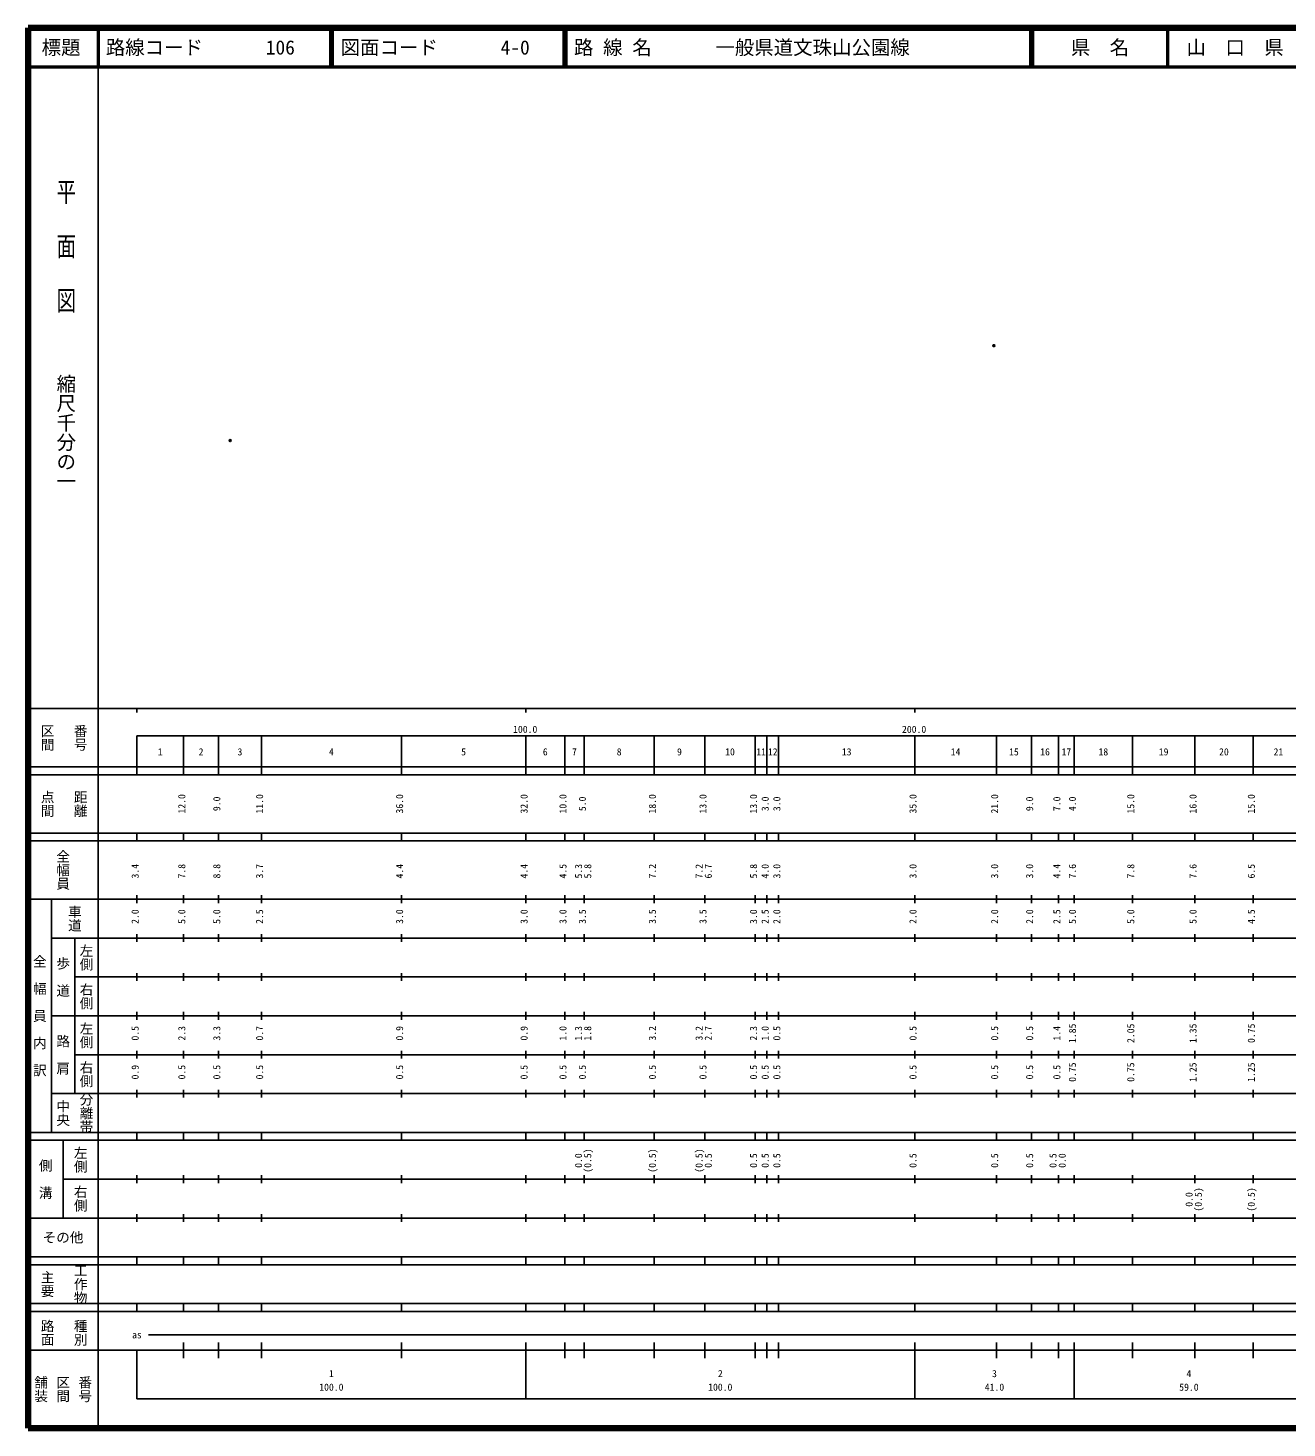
# Model space of a CAD drawing. Units: millimetres on the paper. Extents: x 40 to 680, y 20 to 380.
# Drawn here: x 40 to 363.7, y 20 to 380 of the extents above; entities that cross this region are included whole.
import ezdxf
from ezdxf.enums import TextEntityAlignment as Align

# ---------------------------------------------------------------- set-up
doc = ezdxf.new("R2010")
doc.units = ezdxf.units.MM
doc.header["$PDMODE"] = 32
doc.header["$PDSIZE"] = 0.5
doc.layers.add('M-OTRS', color=6, linetype='Continuous')
doc.layers.add('M-TTL-TXT', color=7, linetype='Continuous')
for name, color, linetype, lineweight in [('M-TTL', 2, 'Continuous', 140), ('M-TTL-BAND', 7, 'Continuous', 25), ('M-TTL-LINE', 7, 'Continuous', 50)]:
    doc.layers.add(name, color=color, linetype=linetype, lineweight=lineweight)
doc.styles.add('@ＭＳ ゴシック', font='')
doc.styles.add('ＭＳ ゴシック', font='')
doc.styles.get('@ＭＳ ゴシック').set_extended_font_data('@MS Gothic')
doc.styles.get('ＭＳ ゴシック').set_extended_font_data('MS Gothic')

msp = doc.modelspace()

# ---------------------------------------------------------------- linework, layer by layer
at = {"layer": 'M-OTRS'}
for p in [(288.363, 298.316), (92.006, 273.91)]:
    msp.add_point(p, dxfattribs=at)
at = {"layer": 'M-TTL'}
for p, q in [((40, 380), (40, 20)), ((680, 380), (40, 380)), ((40, 20), (680, 20))]:
    msp.add_line(p, q, dxfattribs=at)
at = {"layer": 'M-TTL-BAND'}
for p, q in [((58, 370), (58, 20)), ((40, 205), (579, 205)), ((68, 205), (68, 204)), ((168, 205), (168, 204)), ((268, 205), (268, 204)), ((68, 198), (579, 198)), ((68, 198), (68, 188)), ((80, 188), (80, 198)), ((89, 188), (89, 198)), ((100, 188), (100, 198)), ((136, 188), (136, 198)), ((168, 188), (168, 198)), ((178, 188), (178, 198)), ((183, 188), (183, 198)), ((201, 188), (201, 198)), ((214, 188), (214, 198)), ((227, 188), (227, 198)), ((230, 188), (230, 198)), ((233, 188), (233, 198)), ((268, 188), (268, 198)), ((289, 188), (289, 198)), ((298, 188), (298, 198)), ((305, 188), (305, 198)), ((309, 188), (309, 198)), ((324, 188), (324, 198)), ((340, 188), (340, 198)), ((355, 188), (355, 198)), ((40, 190), (579, 190)), ((40, 188), (579, 188)), ((40, 173), (579, 173)), ((68, 171), (68, 173)), ((80, 171), (80, 173)), ((89, 171), (89, 173)), ((100, 171), (100, 173)), ((136, 171), (136, 173)), ((168, 171), (168, 173)), ((178, 171), (178, 173)), ((183, 171), (183, 173)), ((201, 171), (201, 173)), ((214, 171), (214, 173)), ((227, 171), (227, 173)), ((230, 171), (230, 173)), ((233, 171), (233, 173)), ((268, 171), (268, 173)), ((289, 171), (289, 173)), ((298, 171), (298, 173)), ((305, 171), (305, 173)), ((309, 171), (309, 173)), ((324, 171), (324, 173)), ((340, 171), (340, 173)), ((355, 171), (355, 173)), ((40, 171), (579, 171)), ((40, 156), (579, 156)), ((46, 96), (46, 156)), ((68, 155), (68, 157)), ((80, 155), (80, 157)), ((89, 155), (89, 157)), ((100, 155), (100, 157)), ((136, 155), (136, 157)), ((168, 155), (168, 157)), ((178, 155), (178, 157)), ((183, 155), (183, 157)), ((201, 155), (201, 157)), ((214, 155), (214, 157)), ((227, 155), (227, 157)), ((230, 155), (230, 157)), ((233, 155), (233, 157)), ((268, 155), (268, 157)), ((289, 155), (289, 157)), ((298, 155), (298, 157)), ((305, 155), (305, 157)), ((309, 155), (309, 157)), ((324, 155), (324, 157)), ((340, 155), (340, 157)), ((355, 155), (355, 157)), ((46, 146), (579, 146)), ((52, 146), (52, 106)), ((68, 145), (68, 147)), ((80, 145), (80, 147)), ((89, 145), (89, 147)), ((100, 145), (100, 147)), ((136, 145), (136, 147)), ((168, 145), (168, 147)), ((178, 145), (178, 147)), ((183, 145), (183, 147)), ((201, 145), (201, 147)), ((214, 145), (214, 147)), ((227, 145), (227, 147)), ((230, 145), (230, 147)), ((233, 145), (233, 147)), ((268, 145), (268, 147)), ((289, 145), (289, 147)), ((298, 145), (298, 147)), ((305, 145), (305, 147)), ((309, 145), (309, 147)), ((324, 145), (324, 147)), ((340, 145), (340, 147)), ((355, 145), (355, 147)), ((68, 135), (68, 137)), ((80, 135), (80, 137)), ((89, 135), (89, 137)), ((100, 135), (100, 137)), ((136, 135), (136, 137)), ((168, 135), (168, 137)), ((178, 135), (178, 137)), ((183, 135), (183, 137)), ((201, 135), (201, 137)), ((214, 135), (214, 137)), ((227, 135), (227, 137)), ((230, 135), (230, 137)), ((233, 135), (233, 137)), ((268, 135), (268, 137)), ((289, 135), (289, 137)), ((298, 135), (298, 137)), ((305, 135), (305, 137)), ((309, 135), (309, 137)), ((324, 135), (324, 137)), ((340, 135), (340, 137)), ((355, 135), (355, 137)), ((52, 136), (579, 136)), ((46, 126), (579, 126)), ((68, 125), (68, 127)), ((80, 125), (80, 127)), ((89, 125), (89, 127)), ((100, 125), (100, 127)), ((136, 125), (136, 127)), ((168, 125), (168, 127)), ((178, 125), (178, 127)), ((183, 125), (183, 127)), ((201, 125), (201, 127)), ((214, 125), (214, 127)), ((227, 125), (227, 127)), ((230, 125), (230, 127)), ((233, 125), (233, 127)), ((268, 125), (268, 127)), ((289, 125), (289, 127)), ((298, 125), (298, 127)), ((305, 125), (305, 127)), ((309, 125), (309, 127)), ((324, 125), (324, 127)), ((340, 125), (340, 127)), ((355, 125), (355, 127)), ((52, 116), (579, 116)), ((68, 115), (68, 117)), ((80, 115), (80, 117)), ((89, 115), (89, 117)), ((100, 115), (100, 117)), ((136, 115), (136, 117)), ((168, 115), (168, 117)), ((178, 115), (178, 117)), ((183, 115), (183, 117)), ((201, 115), (201, 117)), ((214, 115), (214, 117)), ((227, 115), (227, 117)), ((230, 115), (230, 117)), ((233, 115), (233, 117)), ((268, 115), (268, 117)), ((289, 115), (289, 117)), ((298, 115), (298, 117)), ((305, 115), (305, 117)), ((309, 115), (309, 117)), ((324, 115), (324, 117)), ((340, 115), (340, 117)), ((355, 115), (355, 117)), ((46, 106), (579, 106)), ((68, 105), (68, 107)), ((80, 105), (80, 107)), ((89, 105), (89, 107)), ((100, 105), (100, 107)), ((136, 105), (136, 107)), ((168, 105), (168, 107)), ((178, 105), (178, 107)), ((183, 105), (183, 107)), ((201, 105), (201, 107)), ((214, 105), (214, 107)), ((227, 105), (227, 107)), ((230, 105), (230, 107)), ((233, 105), (233, 107)), ((268, 105), (268, 107)), ((289, 105), (289, 107)), ((298, 105), (298, 107)), ((305, 105), (305, 107)), ((309, 105), (309, 107)), ((324, 105), (324, 107)), ((340, 105), (340, 107)), ((355, 105), (355, 107)), ((40, 96), (579, 96)), ((40, 94), (579, 94)), ((49, 94), (49, 74)), ((68, 94), (68, 96)), ((80, 94), (80, 96)), ((89, 94), (89, 96)), ((100, 94), (100, 96)), ((136, 94), (136, 96)), ((168, 94), (168, 96)), ((178, 94), (178, 96)), ((183, 94), (183, 96)), ((201, 94), (201, 96)), ((214, 94), (214, 96)), ((227, 94), (227, 96)), ((230, 94), (230, 96)), ((233, 94), (233, 96)), ((268, 94), (268, 96)), ((289, 94), (289, 96)), ((298, 94), (298, 96)), ((305, 94), (305, 96)), ((309, 94), (309, 96)), ((324, 94), (324, 96)), ((340, 94), (340, 96)), ((355, 94), (355, 96)), ((49, 84), (579, 84)), ((68, 83), (68, 85)), ((80, 83), (80, 85)), ((89, 83), (89, 85)), ((100, 83), (100, 85)), ((136, 83), (136, 85)), ((168, 83), (168, 85)), ((178, 83), (178, 85)), ((183, 83), (183, 85)), ((201, 83), (201, 85)), ((214, 83), (214, 85)), ((227, 83), (227, 85)), ((230, 83), (230, 85)), ((233, 83), (233, 85)), ((268, 83), (268, 85)), ((289, 83), (289, 85)), ((298, 83), (298, 85)), ((305, 83), (305, 85)), ((309, 83), (309, 85)), ((324, 83), (324, 85)), ((340, 83), (340, 85)), ((355, 83), (355, 85)), ((40, 74), (579, 74)), ((68, 73), (68, 75)), ((80, 73), (80, 75)), ((89, 73), (89, 75)), ((100, 73), (100, 75)), ((136, 73), (136, 75)), ((168, 73), (168, 75)), ((178, 73), (178, 75)), ((183, 73), (183, 75)), ((201, 73), (201, 75)), ((214, 73), (214, 75)), ((227, 73), (227, 75)), ((230, 73), (230, 75)), ((233, 73), (233, 75)), ((268, 73), (268, 75)), ((289, 73), (289, 75)), ((298, 73), (298, 75)), ((305, 73), (305, 75)), ((309, 73), (309, 75)), ((324, 73), (324, 75)), ((340, 73), (340, 75)), ((355, 73), (355, 75)), ((40, 64), (579, 64)), ((40, 62), (579, 62)), ((68, 62), (68, 64)), ((80, 62), (80, 64)), ((89, 62), (89, 64)), ((100, 62), (100, 64)), ((136, 62), (136, 64)), ((168, 62), (168, 64)), ((178, 62), (178, 64)), ((183, 62), (183, 64)), ((201, 62), (201, 64)), ((214, 62), (214, 64)), ((227, 62), (227, 64)), ((230, 62), (230, 64)), ((233, 62), (233, 64)), ((268, 62), (268, 64)), ((289, 62), (289, 64)), ((298, 62), (298, 64)), ((305, 62), (305, 64)), ((309, 62), (309, 64)), ((324, 62), (324, 64)), ((340, 62), (340, 64)), ((355, 62), (355, 64)), ((40, 52), (579, 52)), ((68, 50), (68, 52)), ((80, 50), (80, 52)), ((89, 50), (89, 52)), ((100, 50), (100, 52)), ((136, 50), (136, 52)), ((168, 50), (168, 52)), ((178, 50), (178, 52)), ((183, 50), (183, 52)), ((201, 50), (201, 52)), ((214, 50), (214, 52)), ((227, 50), (227, 52)), ((230, 50), (230, 52)), ((233, 50), (233, 52)), ((268, 50), (268, 52)), ((289, 50), (289, 52)), ((298, 50), (298, 52)), ((305, 50), (305, 52)), ((309, 50), (309, 52)), ((324, 50), (324, 52)), ((340, 50), (340, 52)), ((355, 50), (355, 52)), ((40, 50), (579, 50)), ((71, 44), (476.5, 44)), ((40, 40), (579, 40)), ((68, 40), (68, 27.5)), ((80, 38), (80, 42)), ((89, 38), (89, 42)), ((100, 38), (100, 42)), ((136, 38), (136, 42)), ((168, 27.5), (168, 42)), ((178, 38), (178, 42)), ((183, 38), (183, 42)), ((201, 38), (201, 42)), ((214, 38), (214, 42)), ((227, 38), (227, 42)), ((230, 38), (230, 42)), ((233, 38), (233, 42)), ((268, 27.5), (268, 42)), ((289, 38), (289, 42)), ((298, 38), (298, 42)), ((305, 38), (305, 42)), ((309, 27.5), (309, 42)), ((324, 38), (324, 42)), ((340, 38), (340, 42)), ((355, 38), (355, 42)), ((68, 27.5), (579, 27.5))]:
    msp.add_line(p, q, dxfattribs=at)
at = {"layer": 'M-TTL-LINE'}
for p, q in [((58, 380), (58, 370)), ((117.75, 380), (117.75, 370)), ((118.25, 380), (118.25, 370)), ((177.75, 380), (177.75, 370)), ((178.25, 380), (178.25, 370)), ((297.75, 380), (297.75, 370)), ((298.25, 380), (298.25, 370)), ((333, 380), (333, 370)), ((40, 370), (680, 370))]:
    msp.add_line(p, q, dxfattribs=at)

# ---------------------------------------------------------------- texts
at = {"layer": 'M-TTL-BAND', "style": '@ＭＳ ゴシック', "width": 1.4}
msp.add_text('平  面  図', height=3.666, rotation=270, dxfattribs=at).set_placement((49.777, 306.475), align=Align.MIDDLE_RIGHT)
at = {"layer": 'M-TTL-BAND', "style": '@ＭＳ ゴシック'}
msp.add_text('縮尺千分の一', height=3.666, rotation=270, dxfattribs=at).set_placement((49.777, 261.03), align=Align.MIDDLE_RIGHT)
for s, p in [('区間', (45, 197.5)), ('番号', (53.5, 197.5)), ('点間', (45, 180.5)), ('距離', (53.5, 180.5)), ('全幅員', (49, 163.5)), ('車道', (52, 151)), ('左側', (55, 141)), ('全\u3000幅\u3000員\u3000内\u3000訳', (43, 126)), ('歩\u3000道', (49, 136)), ('右側', (55, 131)), ('左側', (55, 121)), ('路\u3000肩', (49, 116)), ('右側', (55, 111)), ('分離帯', (55, 101)), ('中央', (49, 101)), ('左側', (53.5, 89)), ('側\u3000溝', (44.5, 84)), ('右側', (53.5, 79)), ('工作物', (53.5, 57)), ('主要', (45, 57)), ('路面', (45, 44.5)), ('種別', (53.5, 44.5)), ('舗装', (43.333, 30)), ('区間', (49, 30)), ('番号', (54.667, 30))]:
    msp.add_text(s, height=2.566, rotation=270, dxfattribs=at).set_placement(p, align=Align.MIDDLE_CENTER)
at = {"layer": 'M-TTL-BAND', "style": 'ＭＳ ゴシック'}
for s, p in [('100.0', (167.844, 198.195)), ('200.0', (267.844, 198.195)), ('1', (74, 192.405)), ('2', (84.5, 192.405)), ('3', (94.5, 192.405)), ('4', (118, 192.405)), ('5', (152, 192.405)), ('6', (173, 192.405)), ('7', (180.5, 192.405)), ('8', (192, 192.405)), ('9', (207.5, 192.405)), ('10', (220.5, 192.405)), ('11', (228.5, 192.405)), ('12', (231.5, 192.405)), ('13', (250.5, 192.405)), ('14', (278.5, 192.405)), ('15', (293.5, 192.405)), ('16', (301.5, 192.405)), ('17', (307, 192.405)), ('18', (316.5, 192.405)), ('19', (332, 192.405)), ('20', (347.5, 192.405)), ('21', (361.5, 192.405)), ('as', (68, 42.5)), ('1', (118, 32.523)), ('2', (218, 32.523)), ('3', (288.5, 32.523)), ('4', (338.5, 32.523)), ('100.0', (118, 29.033)), ('100.0', (218, 29.033)), ('41.0', (288.5, 29.033)), ('59.0', (338.5, 29.033))]:
    msp.add_text(s, height=1.833, dxfattribs=at).set_placement(p, align=Align.BOTTOM_CENTER)
for s, p in [('12.0', (81, 180.5)), ('9.0', (90, 180.5)), ('11.0', (101, 180.5)), ('36.0', (137, 180.5)), ('32.0', (169, 180.5)), ('10.0', (179, 180.5)), ('5.0', (184, 180.5)), ('18.0', (202, 180.5)), ('13.0', (215, 180.5)), ('13.0', (228, 180.5)), ('3.0', (231, 180.5)), ('3.0', (234, 180.5)), ('35.0', (269, 180.5)), ('21.0', (290, 180.5)), ('9.0', (299, 180.5)), ('7.0', (306, 180.5)), ('4.0', (310, 180.5)), ('15.0', (325, 180.5)), ('16.0', (341, 180.5)), ('15.0', (356, 180.5)), ('3.4', (69, 163.174)), ('7.8', (81, 163.174)), ('8.8', (90, 163.174)), ('3.7', (101, 163.174)), ('4.4', (137, 163.174)), ('4.4', (169, 163.174)), ('4.5', (179, 163.174)), ('5.3', (183, 163.174)), ('5.8', (185.37, 163.174)), ('7.2', (202, 163.174)), ('7.2', (214, 163.174)), ('6.7', (216.37, 163.174)), ('5.8', (228, 163.174)), ('4.0', (231, 163.174)), ('3.0', (234, 163.174)), ('3.0', (269, 163.174)), ('3.0', (290, 163.174)), ('3.0', (299, 163.174)), ('4.4', (306, 163.174)), ('7.6', (310, 163.174)), ('7.8', (325, 163.174)), ('7.6', (341, 163.174)), ('6.5', (356, 163.174)), ('2.0', (69, 151.5)), ('5.0', (81, 151.5)), ('5.0', (90, 151.5)), ('2.5', (101, 151.5)), ('3.0', (137, 151.5)), ('3.0', (169, 151.5)), ('3.0', (179, 151.5)), ('3.5', (184, 151.5)), ('3.5', (202, 151.5)), ('3.5', (215, 151.5)), ('3.0', (228, 151.5)), ('2.5', (231, 151.5)), ('2.0', (234, 151.5)), ('2.0', (269, 151.5)), ('2.0', (290, 151.5)), ('2.0', (299, 151.5)), ('2.5', (306, 151.5)), ('5.0', (310, 151.5)), ('5.0', (325, 151.5)), ('5.0', (341, 151.5)), ('4.5', (356, 151.5)), ('0.5', (69, 121.5)), ('2.3', (81, 121.5)), ('3.3', (90, 121.5)), ('0.7', (101, 121.5)), ('0.9', (137, 121.5)), ('0.9', (169, 121.5)), ('1.0', (179, 121.5)), ('1.3', (183, 121.5)), ('1.8', (185.37, 121.5)), ('3.2', (202, 121.5)), ('3.2', (214, 121.5)), ('2.7', (216.37, 121.5)), ('2.3', (228, 121.5)), ('1.0', (231, 121.5)), ('0.5', (234, 121.5)), ('0.5', (269, 121.5)), ('0.5', (290, 121.5)), ('0.5', (299, 121.5)), ('1.4', (306, 121.5)), ('1.85', (310, 121.5)), ('2.05', (325, 121.5)), ('1.35', (341, 121.5)), ('0.75', (356, 121.5)), ('0.9', (69, 111.5)), ('0.5', (81, 111.5)), ('0.5', (90, 111.5)), ('0.5', (101, 111.5)), ('0.5', (137, 111.5)), ('0.5', (169, 111.5)), ('0.5', (179, 111.5)), ('0.5', (184, 111.5)), ('0.5', (202, 111.5)), ('0.5', (215, 111.5)), ('0.5', (228, 111.5)), ('0.5', (231, 111.5)), ('0.5', (234, 111.5)), ('0.5', (269, 111.5)), ('0.5', (290, 111.5)), ('0.5', (299, 111.5)), ('0.5', (306, 111.5)), ('0.75', (310, 111.5)), ('0.75', (325, 111.5)), ('1.25', (341, 111.5)), ('1.25', (356, 111.5)), ('0.0', (183, 88.764)), ('(0.5)', (185.37, 88.764)), ('(0.5)', (202, 88.764)), ('(0.5)', (214, 88.764)), ('0.5', (216.37, 88.764)), ('0.5', (228, 88.764)), ('0.5', (231, 88.764)), ('0.5', (234, 88.764)), ('0.5', (269, 88.764)), ('0.5', (290, 88.764)), ('0.5', (299, 88.764)), ('0.5', (305, 88.764)), ('0.0', (307.37, 88.764)), ('0.0', (340, 78.764)), ('(0.5)', (342.37, 78.764)), ('(0.5)', (356, 78.764))]:
    msp.add_text(s, height=1.833, rotation=90, dxfattribs=at).set_placement(p, align=Align.BOTTOM_CENTER)
msp.add_text('その他', height=2.566, dxfattribs=at).set_placement((49, 69), align=Align.MIDDLE_CENTER)
at = {"layer": 'M-TTL-TXT', "style": 'ＭＳ ゴシック'}
for s, p in [('標題', (48.5, 375)), ('県\u3000名', (315.625, 375)), ('山\u3000口\u3000県', (350.375, 375))]:
    msp.add_text(s, height=3.666, dxfattribs=at).set_placement(p, align=Align.MIDDLE_CENTER)
for s, p in [('路線コード', (60, 375)), ('106', (101.142, 375)), ('図面コード', (120.38, 375)), ('4-0', (161.521, 375)), ('路 線 名', (180.38, 375)), ('一般県道文珠山公園線', (216.734, 375))]:
    msp.add_text(s, height=3.666, dxfattribs=at).set_placement(p, align=Align.MIDDLE_LEFT)

doc.saveas('drawing.dxf')
